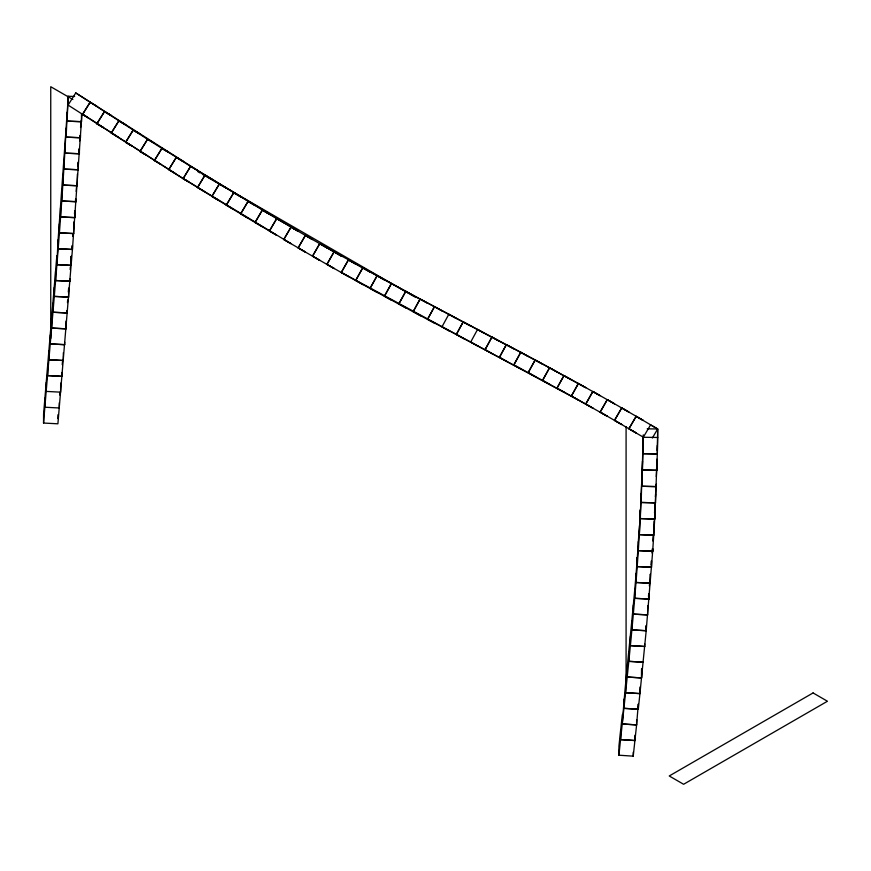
<?xml version="1.0" encoding="UTF-8"?>
<svg xmlns="http://www.w3.org/2000/svg" width="871" height="871" viewBox="0 0 871 871"><rect width="100%" height="100%" fill="white"/><g stroke="black" fill="none" stroke-linecap="round" stroke-linejoin="round"><path stroke-width="1.31" d="M643.136 436.349L642.95 453.682L657.322 453.954L654.687 519.051L640.316 518.572L641.165 493.672C638.127 581.153 628.165 668.22 618.889 755.211L633.228 756.159L636.603 724.912L622.275 723.964C626.63 663.19 634.807 602.59 638.345 541.686L638.323 550.624L652.684 551.267L646.195 630.702L631.845 629.896L631.889 620.783L631.845 629.896L646.195 630.735L639.935 693.599L625.596 692.685L625.65 683.463M655.95 484.712L655.525 502.872L641.154 502.458L641.883 477.558L641.154 493.737M656.244 484.189L656.244 486.617L641.873 486.268L642.482 461.369L641.883 477.624M643.288 434.847L642.471 470.013L656.854 470.362L656.93 459.202M642.95 453.682L657.333 453.878L657.67 428.978L636.2 416.349L628.906 428.75L643.745 437.438M657.67 437.471L657.67 428.978L650.572 424.885L643.288 437.275L657.67 437.471L657.333 453.878M72.445 245.611L72.435 249.465L58.074 248.768L58.107 239.765L66.12 128.255C61.231 226.667 51.541 324.839 43.55 423.045L57.9 423.807L72.435 249.465L81.972 113.666M73.893 221.909L73.665 233.559L59.304 232.873L59.337 223.869M60.513 216.955L74.873 217.619L74.884 211.218L74.873 217.619L60.513 216.955L60.535 207.973M76.049 199.121L76.049 201.691L61.689 201.027L61.71 192.066M77.41 174.124L77.192 185.741L62.832 185.088L62.864 176.138M78.336 162.104L78.314 169.758L63.953 169.126L63.975 160.188M79.413 148.669L79.403 153.764L65.042 153.154L65.064 144.227M74.634 96.485L68.101 96.235L66.098 137.15L80.459 137.749L80.47 135.19M70.997 258.992L71.215 256.346L71.182 265.35L56.833 264.653L58.107 239.765M68.101 96.235L67.111 121.134L81.482 121.69L81.493 114.101M639.368 534.631L640.327 509.731L640.316 518.572L654.687 519.051L653.74 535.164L639.368 534.631L653.729 535.219L652.684 551.223L638.323 550.624M651.541 567.261L637.18 566.575L637.213 557.582L637.18 566.575L651.541 567.217L651.562 560.837M652.684 551.223L652.695 548.676L652.684 551.267M653.74 535.164L654.067 520.978M43.55 423.045L43.583 413.975L56.855 255.628L56.833 264.653L71.182 265.361L71.215 256.346M44.944 398.156L44.911 407.225L59.261 407.987L59.282 402.805M46.305 382.336L46.272 391.406L60.622 392.168L60.654 383.098M61.993 372.45L61.972 376.337L47.622 375.586L47.655 366.517M63.354 352.744L63.322 360.507L48.972 359.756L49.005 350.697M64.672 342.085L64.672 344.676L50.311 343.925L50.344 334.867M66.022 321.072L66 328.835L51.65 328.084L51.672 319.036M67.328 310.392L67.317 312.983L52.968 312.243L52.989 303.195M68.646 289.368L68.624 297.12L54.263 296.39L54.296 287.354M69.92 278.666L69.909 281.246L55.559 280.527L55.581 271.491M57.922 418.624L57.932 414.738M628.808 661.339L643.146 662.2L628.808 661.339L628.851 652.15M644.703 643.876L644.703 646.467L630.354 645.629L630.397 636.461M647.665 605.824L647.632 614.893L633.282 614.12L633.326 605.018M649.026 593.902L649.015 599.052L634.665 598.312L634.698 589.242M646.195 630.702L646.217 625.498L646.195 630.735M618.889 755.211L618.943 745.968L620.631 730.344L620.588 739.599L634.915 740.535L634.948 735.255M625.596 692.685L639.935 693.61L638.28 709.255L623.941 708.33L623.995 699.097M633.228 756.159L633.25 752.196M622.275 723.964L636.603 724.901L636.636 719.631M639.935 693.599L639.967 687.023M642.482 461.445L642.95 445.114M657.18 450.405L657.333 445.386M656.309 476.611L656.854 461.717M655.046 503.558L654.535 512.943M655.395 496.84L655.536 494.151M66.109 128.277L67.132 112.25L67.111 121.134L81.482 121.711M80.568 127.514L80.992 120.84M79.686 140.852L80.045 135.517M638.345 541.729L639.39 525.736M652.793 540.989L653.141 535.654M78.793 154.167L79.152 148.843M77.965 166.143L78.248 162.158M651.943 552.954L652.227 548.97M76.169 191.402L76.452 187.417M75.385 202.018L75.581 199.361M74.492 213.961L74.688 211.305M72.772 236.487L72.968 233.842M651.062 564.887L651.366 560.913M71.836 248.409L72.043 245.753M70.148 269.575L70.366 266.929M66.577 313.179L66.795 310.533M67.459 302.618L67.677 299.972M68.33 292.046L68.657 288.083M649.374 586.052L649.69 582.089M59.631 394.966L59.859 392.331M62.233 364.644L62.462 361.998M648.47 596.602L648.699 593.968M620.631 730.344L622.319 714.721M636.603 724.901L638.312 703.986L638.28 709.266L623.941 708.33M542.633 364.241L506.378 344.6L499.486 357.219L506.976 361.541L427.585 319.243L434.477 306.625L535.175 359.941L585.769 387.704L564.027 375.553L557.005 388.107L578.747 400.257L341.301 272.449L348.367 259.917L362.75 267.92L355.684 280.451L377.426 292.602M463.851 338.765L456.35 334.442L463.23 321.813L483.906 333.092M456.35 334.442L463.23 321.813M492.605 353.931L485.103 349.609L491.995 336.99L498.419 340.692M485.103 349.609L491.984 336.979M435.065 323.555L413.202 311.611L420.116 298.993L434.487 306.636L427.585 319.243M499.486 357.219L506.389 344.6M564.408 392.375L513.868 364.862L520.771 352.243L528.251 356.555M420.66 315.912L398.831 303.925L405.755 291.317L470.732 326.135M413.202 311.611L420.127 299.003M513.868 364.862L520.793 352.254M535.698 376.849L528.24 372.548L535.175 359.941M406.256 308.203L384.449 296.173L391.395 283.587L405.777 291.328L398.831 303.925M528.24 372.548L535.197 359.952L571.387 379.8M550.058 384.579L542.622 380.289L549.579 367.704L557.005 371.982M391.852 300.441L370.066 288.355L377.045 275.78L391.427 283.598L384.449 296.173M542.622 380.289L549.612 367.714M557.005 388.107L563.983 375.532M355.684 280.451L362.706 267.898L377.089 275.802L370.066 288.355M585.769 404.013L592.879 391.515L614.523 403.828L607.25 399.626L600.141 412.135L607.414 416.327L571.387 396.011L578.398 383.458L600.152 395.706L592.824 391.482L585.769 404.013L593.086 408.238L578.703 400.235M571.387 396.011L578.442 383.48M427.585 303.304L334.029 251.85L326.93 264.349L334.203 268.551M348.585 276.651L326.93 264.349L334.072 251.871L319.69 243.673L312.547 256.161L319.788 260.342M319.733 243.695L312.547 256.161L334.17 268.529M298.165 231.196L291.045 227.091L283.783 239.503L290.947 243.64L183.128 178.642L68.09 105.086L75.744 92.925L197.51 170.346L298.165 231.196L291.012 227.07L283.783 239.503L305.329 252.013L298.165 247.876L305.351 235.42L341.312 256.052L334.029 251.85M255.029 205.578L247.974 201.506L240.646 213.885L276.499 235.137L269.411 231.044L276.662 218.632L283.794 222.747M262.117 226.602L255.029 222.508L262.323 210.107L269.411 214.201L190.586 166.35L183.128 178.642L188.898 181.974L168.745 169.66L176.236 157.379L183.128 161.353L161.886 148.353L154.363 160.612L161.233 164.565L133.524 146.949M269.411 231.044L276.706 218.654L262.323 210.107L255.029 222.508M652.368 437.993L657.67 428.978L647.207 428.837M247.669 217.935L226.264 205.186L233.635 192.829L240.646 196.879M240.646 213.885L248.006 201.528M226.275 188.103L219.285 184.075L211.882 196.411L233.254 209.214M226.264 205.186L233.668 192.85M197.51 187.559L204.935 175.245L211.893 179.263L204.935 175.245L197.51 187.559L218.839 200.417L211.882 196.411L219.318 184.097M168.745 169.66L176.258 157.401M75.744 92.925L147.558 139.273L139.991 151.5L146.829 155.441L139.991 151.5L147.558 139.273L154.374 143.192M154.363 160.612L161.908 148.364L168.745 152.305L161.886 148.353M111.227 133.089L118.826 120.884L125.609 124.793L118.826 120.884L111.227 133.089L132.403 146.23L125.609 142.321L133.176 130.095L139.991 134.014L133.176 130.095L125.609 142.321L132.425 146.252M89.212 118.358L82.473 114.471L90.105 102.288L96.855 106.175M82.473 114.471L90.127 102.31M642.471 470.013L656.854 470.286M641.873 486.268L656.244 486.617M641.154 502.458L655.525 502.872M66.098 137.15L80.459 137.727M65.042 153.154L79.403 153.742M63.953 169.126L78.314 169.747M62.832 185.088L77.203 185.719M61.689 201.027L76.049 201.68M59.304 232.873L73.665 233.548M58.074 248.768L72.435 249.454M55.559 280.527L69.909 281.235M54.263 296.39L68.624 297.109M52.968 312.243L67.317 312.972M51.65 328.084L66 328.824M50.311 343.925L64.672 344.666M634.665 598.312L649.015 599.052M48.972 359.756L63.322 360.507M47.622 375.586L61.972 376.337M633.282 614.12L647.632 614.893M630.354 645.629L644.703 646.467M620.588 739.599L634.915 740.535M485.103 333.724L513.868 348.912M506.966 361.53L521.348 369.173M363.011 284.675L341.301 272.449L348.411 259.939L355.695 264.142M103.595 127.689L96.844 123.813L104.466 111.619L111.238 115.505L104.466 111.619L96.844 123.813L103.616 127.699L90.323 119.066M484.036 333.103L477.602 329.39L470.721 342.02L478.233 346.353M456.35 318.546L448.848 314.224L441.967 326.854L449.469 331.176M434.477 306.625L441.967 310.947M190.586 166.35L197.51 170.346M405.755 291.317L413.213 295.617M72.87 99.501L50.747 86.719L50.747 338.405M197.891 171.674L200.112 172.959M202.322 174.233L409.218 293.69M410.328 294.322L415.859 297.523M377.045 275.78L384.449 280.048M362.706 267.898L370.066 272.144M319.69 243.673L326.93 247.854M188.876 181.952L183.128 178.642L190.618 166.361L176.236 157.379M319.744 260.32L298.165 247.876L305.383 235.442L312.547 239.569L291.012 227.07M276.662 218.632L291.045 227.091M190.052 182.638L204.435 191.555M162.344 165.261L175.615 173.612M147.526 139.251L161.908 148.364M104.727 128.418L117.999 136.987M82.56 114.003L88.091 117.618M626.086 426.55L626.086 682.069M654.698 510.264L654.687 519.051L654.698 510.264M635.982 573.477L635.961 582.47L650.31 583.2L650.343 574.163L650.31 583.2L635.961 582.47L635.993 573.434M627.262 667.839L627.218 677.028L641.557 677.932L641.6 668.721L641.557 677.932L627.218 677.028L627.262 667.817M607.305 399.658L600.141 412.135L621.742 424.536L614.523 420.366L621.687 407.9L628.906 412.07L607.305 399.658M621.752 407.933L614.523 420.366L636.059 432.887L628.906 428.75L636.124 416.316L643.288 420.443L621.752 407.933M813.068 692.935L669.233 775.974L683.615 784.281L827.45 701.242L813.068 692.935"/></g></svg>
